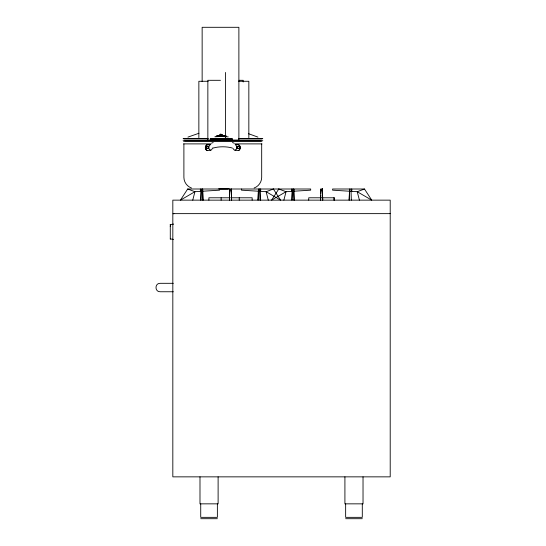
<?xml version="1.0" encoding="UTF-8"?>
<svg xmlns="http://www.w3.org/2000/svg" width="546" height="546" viewBox="0 0 546 546"><rect width="100%" height="100%" fill="white"/><g stroke="black" fill="none" stroke-linecap="round" stroke-linejoin="round"><path stroke-width="0.82" d="M202.621 189.005L202.982 200.143L202.621 189.005L202.621 191.366M219.56 189.005L219.56 190.172L194.922 191.707L187.674 189.005L180.433 200.143L194.922 191.707L192.752 200.143M229.648 195.079L229.791 189.005L229.429 200.143L229.579 196.765M231.245 191.366L231.245 189.005L231.606 200.143L231.245 189.005M259.869 189.005L260.23 200.143L259.869 189.005L259.869 191.366M293.741 189.005L294.103 200.143L293.741 189.005L293.741 191.366M320.843 193.393L320.911 189.005L322.365 189.005L322.727 200.143L322.399 192.547M351.344 200.143L350.982 189.005M201.174 191.707L200.812 200.143L201.174 189.005L201.174 191.366M258.415 191.707L258.053 200.143L258.415 189.005L258.415 191.366M292.294 191.707L291.926 200.143L292.294 189.005L292.294 191.366M320.768 195.079L320.55 200.143L320.911 189.005L320.911 191.366M349.536 191.707L349.174 200.143L349.536 189.005L349.536 191.366M217.171 136.452L217.055 136.036L216.209 136.063L216.141 136.5L216.899 136.145L216.469 136.323M283.865 200.143L286.043 191.707L310.681 190.172L310.681 189.005L187.674 189.005M220.386 134.077L221.505 134.35M212.831 147.87L211.35 150.034L207.152 150.635A3.228 3.023 -90 0 1 206.989 144.758L210.79 144.635M226.133 136.2L225.491 136.493L225.996 136.077M217.247 136.445L217.752 135.988L218.448 136.391L217.649 136.35M238.097 146.417L237.715 146.608L238.479 146.396A1.119 1.003 -90 0 1 239.312 147.222M211.479 143.209L213.179 142.499M254.115 188.001C258.545 186.466 261.691 182.057 261.684 177.368L261.684 143.891M187.96 137.107L198.935 133.265M213.295 148.034C218.898 146.369 226.74 146.369 232.343 148.034M207.808 148.457L207.425 148.601A1.119 1.01 -90 0 1 206.286 147.659M364.482 189.005L357.234 191.707L332.596 190.172L332.596 189.005L364.482 189.005L371.724 200.143L357.234 191.707L359.411 200.143M221.881 134.616L220.195 134.487M170.284 226.638L170.591 224.536L170.284 224.87M170.284 224.577L173.676 224.106M207.152 150.635L207.521 150.594M235.019 150.205C237.217 149.829 237.08 146.492 235.865 145.134A1.815 1.699 90 0 0 235.592 144.895M217.738 136.254L216.68 136.309M206.989 144.758L207.521 144.738M220.475 80.303L207.855 80.303L207.855 140.172L211.22 140.172M238.991 80.303L243.195 80.303L243.195 81.989M208.176 81.279L198.86 81.279L198.86 137.647M238.677 81.279L248.84 81.279L248.84 137.647M184.043 138.527L208.081 138.527M211.275 138.527L230.555 138.527M238.622 138.527L261.841 138.527M183.108 138.602L207.719 138.602M210.162 138.602L232.425 138.602M238.998 138.602L262.776 138.602M184.043 138.855L208.081 138.855M211.275 138.855L230.555 138.855M238.622 138.855L261.841 138.855M210.258 139.162L232.357 139.162M210.258 139.988L232.357 139.988M231.368 140.172L238.882 140.172L238.882 27.3L202.143 27.3L202.143 81.613M183.087 140.274L262.797 140.274M184.998 140.738L260.886 140.738M183.572 141.339L262.005 141.339M183.572 143.891L210.79 143.891M234.835 143.891L262.005 143.891M238.568 144.758L238.636 144.758A3.228 3.023 -90 0 1 238.472 150.635L238.472 150.635A3.228 2.907 90 0 0 238.575 144.751L238.097 144.738M218.953 188.814L228.44 188.814L218.953 188.875M229.975 197.782L208.893 197.782L208.893 200.143M230.89 197.782L252.15 197.782L252.15 200.143M390.206 213.636L172.823 213.636L172.823 200.143L390.206 200.143L390.206 476.856L172.823 476.856L172.823 213.977L173.908 213.636M173.294 283.313L160.326 283.313C154.559 282.944 154.559 292.124 160.326 291.755L173.294 291.755M200.723 518.7L217.376 518.7M345.645 518.7L362.298 518.7M235.647 144.663L238.636 144.758M225.894 136.432L226.686 136.548L226.331 136.09M207.521 146.417L207.903 146.608L207.146 146.396A1.119 1.01 -90 0 0 206.306 147.222M258.176 191.209L241.475 190.172L241.475 189.005M228.242 136.882L227.429 136.814A93.414 87.326 9.6 0 0 214.844 136.773M210.606 150.205C208.401 149.836 208.545 146.492 209.753 145.134A1.815 1.699 90 0 1 210.353 144.731M238.097 150.594L234.268 150.034L232.999 148.471M170.284 238.936L173.505 239.387M248.546 133.715L257.924 137.107M239.401 147.222A1.119 1.044 -90 0 0 237.763 146.608A1.119 1.044 -90 0 0 237.858 148.457L238.192 148.601M232.453 142.499L234.152 143.209M191.469 188.001C187.032 186.466 183.893 182.057 183.893 177.368L183.893 143.891M208.128 146.608L207.773 146.424A1.119 1.01 -90 0 0 207.371 146.389A1.119 1.044 -90 0 1 208.176 146.608A1.119 1.044 -90 0 1 208.401 146.929M268.291 200.143L266.114 191.707L260.681 191.366L260.681 189.005M229.791 189.005L229.791 191.366M363.029 476.856L363.029 503.849L344.915 503.849L344.915 476.856M362.298 503.849L362.298 517.349L345.645 517.349L345.645 503.849M351.801 189.005L351.801 191.366M334.548 200.143L334.548 197.782L308.729 197.782L308.729 200.143M333.886 197.782L333.886 200.143M291.475 189.005L291.475 191.366M239.223 197.782L239.223 200.143M225.525 72.447L225.525 140.172M221.123 197.782L221.123 200.143M218.113 476.856L218.113 503.849L199.993 503.849L199.993 476.856M217.376 503.849L217.376 517.349L200.723 517.349L200.723 503.849M200.355 189.005L200.355 191.366M170.284 224.338L170.284 239.182M217.199 135.763A86.998 81.32 9.6 0 1 225.457 135.797M222.509 134.534A1.426 0.45 -1.2 0 1 221.273 134.876A1.426 0.45 -1.2 0 1 219.881 134.664M221.806 134.521A1.426 0.45 -1.2 0 1 219.874 134.371M237.285 148.171A1.119 1.044 -90 0 1 237.49 146.608M239.332 147.659A1.119 1.003 -90 0 1 238.288 148.614A1.119 1.003 -90 0 1 237.333 147.55A1.119 1.003 -90 0 1 238.199 146.389M239.421 147.659A1.119 1.044 -90 0 1 237.858 148.457M207.221 146.396A1.119 1.044 -90 0 1 207.903 148.457M206.217 147.222A1.119 1.044 -90 0 1 207.862 146.608A1.119 1.044 -90 0 1 207.767 148.457A1.119 1.044 -90 0 1 206.197 147.659M207.207 150.641A3.228 2.907 -90 0 1 207.05 144.751M207.896 146.055A1.495 1.399 -90 0 1 208.388 146.308M236.882 148.259A1.495 1.331 -90 0 1 236.964 146.601M236.807 148.259A1.495 1.331 -90 0 1 236.636 147.707M236.664 147.127A1.495 1.331 -90 0 1 236.889 146.601M237.176 148.068A1.119 0.996 -90 0 1 237.237 146.826M322.365 189.005L322.358 190.172L320.911 190.172L322.365 190.172L322.365 189.005L322.365 191.032L322.365 189.005M220.987 136.131L220.407 136.193L220.987 136.166M222.242 136.131L221.519 135.94L221.451 136.384L222.495 136.384L222.57 135.94L222.242 136.131M225.116 136.227L224.392 136.009L224.324 136.445L225.368 136.486L225.443 136.05L225.116 136.227M218.891 136.043C218.216 136.541 219.192 135.954 219.942 135.94L219.867 136.384L218.891 136.043M222.7 135.94L223.287 136.398L223.703 135.974L222.7 135.94M223.846 135.981L224.078 136.432L223.846 135.981M220.113 136.111L221.301 136.166L220.147 136.07M278.794 189.005L271.546 200.143L286.043 191.707L278.794 189.005M273.362 189.005L266.114 191.707L280.61 200.143L273.362 189.005"/></g></svg>
